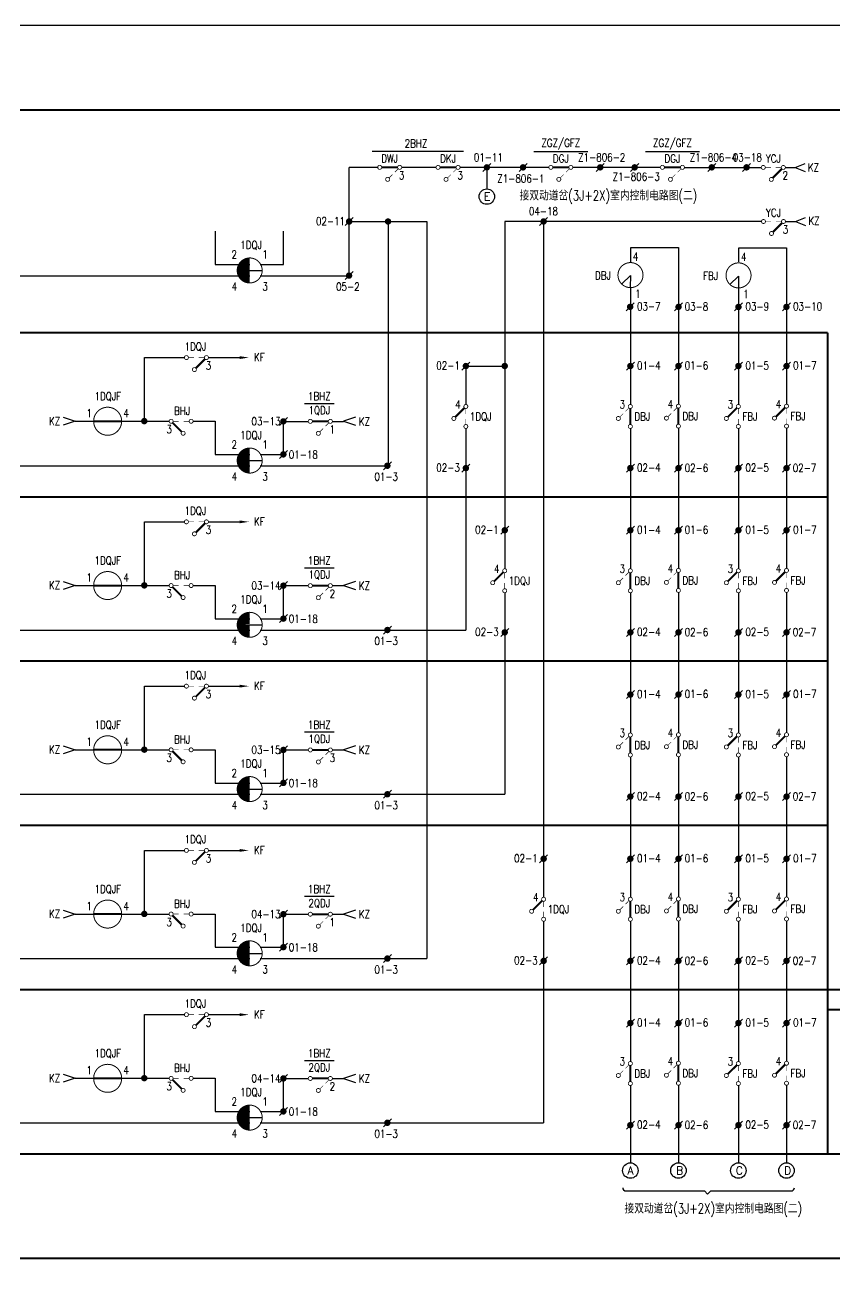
# Model space of a CAD drawing. Extents: x -49 to 597, y -18 to 596.
# Drawn here: x 157.4 to 359.6, y 281.3 to 595.8 of the extents above; entities that cross this region are included whole.
import ezdxf
from ezdxf.enums import TextEntityAlignment as Align

# ---------------------------------------------------------------- set-up
doc = ezdxf.new("R2010")
doc.units = 0
doc.linetypes.add('DASHED', pattern=[0.75, 0.5, -0.25])
doc.layers.get('0').update_dxf_attribs({"linetype": 'CONTINUOUS'})
doc.layers.add('TIE', color=7, linetype='CONTINUOUS')
doc.layers.add('更换说明', color=6, linetype='CONTINUOUS')
doc.styles.add('CHINESE', font='txt.shx', dxfattribs={"width": 0.7, "bigfont": 'hztxt.shx'})
doc.styles.add('SHZTXT', font='txt.shx', dxfattribs={"width": 0.7, "height": 2.5159, "bigfont": 'hztxt.shx'})
doc.styles.get("Standard").update_dxf_attribs({"font": 'txt.shx', "width": 0.7, "bigfont": 'hztxt.shx'})

# ---------------------------------------------------------------- blocks, each defined once
blk = doc.blocks.new('144')
at = {"const_width": 0.2}
for points in [[(1, 0, -1), (0, 0, -1)], [(6, 0, -1), (5, 0, -1)], [(4, -3, -1), (3, -3, -1)]]:
    blk.add_lwpolyline(points, format="xyb", close=True, dxfattribs=at)
for points, const_width in [([(2.4, 0), (1, 0)], 0.15), ([(5, 0), (3.6, 0)], 0.15), ([(0.85, -0.35), (3.15, -2.65)], 0.5)]:
    blk.add_lwpolyline(points, dxfattribs=dict(const_width=const_width))
blk.add_lwpolyline([(5.5, -1.3, 0, 0, 0), (5.5, -2.3, 0.8, 0, 0), (5.5, -4.5, 0, 0, 0)], format="xyseb")
at = {"width": 0.8}
for tag, p in [('RELAY', (3, 2.2)), ('0', (0, -2))]:
    blk.add_attdef(tag, text='', height=2, dxfattribs=at).set_placement(p, align=Align.MIDDLE)
blk = doc.blocks.new('W21')
blk.add_line((-1, -1), (1, 1))
at = {"const_width": 0.8}
blk.add_lwpolyline([(-0.4, 0, 1), (0.4, 0, 1)], format="xyb", close=True, dxfattribs=at)
blk = doc.blocks.new('W22')
at = {"const_width": 0.8}
blk.add_lwpolyline([(-0.4, 0, 1), (0.4, 0, 1)], format="xyb", close=True, dxfattribs=at)
blk = doc.blocks.new('W54')
for p, q in [((0, 0), (3, 1)), ((3, -1), (0, 0))]:
    blk.add_line(p, q)
blk = doc.blocks.new('W55')
at = {"rotation": 180}
blk.add_blockref('W54', (0, 0), dxfattribs=at)
blk = doc.blocks.new('W52')
blk.add_lwpolyline([(0, -3.3, 0, 0.7, 0), (0, -1, 0.7, 0.7, 0)], format="xyseb")
blk.add_lwpolyline([(0, 0), (0, -1)])
blk = doc.blocks.new('133')
at = {"const_width": 0.2}
for points in [[(-6, 0, 1), (-5, 0, 1)], [(-1, 0, 1), (0, 0, 1)], [(-4, -3, 1), (-3, -3, 1)]]:
    blk.add_lwpolyline(points, format="xyb", close=True, dxfattribs=at)
for points, const_width in [([(-5, 0), (-1, 0)], 0.5), ([(-2.3, -1.8), (-3.15, -2.65)], 0.15), ([(-0.85, -0.35), (-1.7, -1.2)], 0.15)]:
    blk.add_lwpolyline(points, dxfattribs=dict(const_width=const_width))
blk.add_lwpolyline([(-5.5, -1.3, 0, 0, 0), (-5.5, -2.3, 0.8, 0, 0), (-5.5, -4.5, 0, 0, 0)], format="xyseb")
at = {"width": 0.8}
for tag, p in [('RELAY', (-3, 2.2)), ('0', (0, -2))]:
    blk.add_attdef(tag, text='', height=2, dxfattribs=at).set_placement(p, align=Align.MIDDLE)
blk = doc.blocks.new('143')
at = {"const_width": 0.2}
for points in [[(-6, 0, 1), (-5, 0, 1)], [(-1, 0, 1), (0, 0, 1)], [(-4, -3, 1), (-3, -3, 1)]]:
    blk.add_lwpolyline(points, format="xyb", close=True, dxfattribs=at)
for points, const_width in [([(-5, 0), (-3.6, 0)], 0.15), ([(-2.4, 0), (-1, 0)], 0.15), ([(-0.85, -0.35), (-3.15, -2.65)], 0.5)]:
    blk.add_lwpolyline(points, dxfattribs=dict(const_width=const_width))
blk.add_lwpolyline([(-5.5, -1.3, 0, 0, 0), (-5.5, -2.3, 0.8, 0, 0), (-5.5, -4.5, 0, 0, 0)], format="xyseb")
at = {"width": 0.8}
for tag, p in [('RELAY', (-3, 2.2)), ('0', (0, -2))]:
    blk.add_attdef(tag, text='', height=2, dxfattribs=at).set_placement(p, align=Align.MIDDLE)

msp = doc.modelspace()

# ---------------------------------------------------------------- linework, layer by layer
at = {"color": 0}
for p, q in [((244.01, 564.3), (266.86, 564.3)), ((284.43, 564.25), (297.88, 564.25)), ((312.31, 564.25), (325.76, 564.25)), ((238.27, 533.2), (238.27, 560.27)), ((245.5, 560.27), (238.27, 560.27)), ((259.98, 560.27), (251.39, 560.27)), ((288.2, 560.27), (265.94, 560.27)), ((272.66, 560.27), (272.66, 554.89)), ((316.01, 560.27), (294.14, 560.27)), ((322.01, 560.27), (341.21, 560.27)), ((347.2, 560.22), (349.7, 560.22)), ((349.7, 560.22), (352.2, 561.22)), ((349.7, 560.22), (352.2, 559.22)), ((349.75, 546.74), (352.25, 547.74)), ((238.27, 546.74), (257.7, 546.74)), ((247.98, 546.74), (247.98, 485.69)), ((257.7, 546.74), (257.7, 362.54)), ((341.25, 546.74), (277.13, 546.74)), ((277.13, 546.74), (277.13, 477.92)), ((286.85, 546.74), (286.85, 395.82)), ((347.25, 546.74), (349.75, 546.74)), ((349.75, 546.74), (352.25, 545.74)), ((213.43, 534.5), (216.43, 534.5)), ((308.5, 533.27), (306.39, 531.16)), ((308.5, 533.27), (308.49, 530.27)), ((335.47, 533.1), (333.36, 530.99)), ((335.47, 533.1), (335.47, 530.1)), ((267.02, 510.62), (277.13, 510.62)), ((227.11, 501.27), (234.52, 501.27)), ((213.43, 486.99), (216.43, 486.99)), ((227.11, 460.22), (234.52, 460.22)), ((213.43, 445.94), (216.43, 445.94)), ((277.13, 436.87), (277.13, 403.59)), ((227.11, 419.16), (234.52, 419.16)), ((213.43, 404.89), (216.43, 404.89)), ((227.11, 378.11), (234.52, 378.11)), ((213.43, 363.84), (216.43, 363.84)), ((227.11, 337.06), (234.52, 337.06)), ((213.43, 322.79), (216.43, 322.79))]:
    msp.add_line(p, q, dxfattribs=at)
at = {"color": 0, "linetype": 'Continuous'}
for p, q in [((204.83, 544.32), (204.83, 536.01)), ((221.85, 536.01), (221.85, 544.29)), ((308.5, 540.14), (308.5, 536.37)), ((308.51, 540.24), (320.51, 540.24)), ((320.51, 540.24), (320.51, 518.93)), ((335.48, 540.07), (335.48, 536.68)), ((335.5, 540.17), (347.5, 540.17)), ((347.5, 540.17), (347.5, 518.76)), ((204.83, 536.01), (213.43, 536.01)), ((216.01, 536.01), (221.85, 536.01)), ((153.28, 533.2), (213.43, 533.2)), ((216.01, 533.2), (238.27, 533.2)), ((308.5, 530.21), (308.5, 518.97)), ((335.48, 530.14), (335.48, 518.97)), ((308.5, 518.97), (308.5, 501.01)), ((320.51, 518.97), (320.51, 501.09)), ((335.48, 518.97), (335.48, 501.01)), ((347.5, 518.97), (347.5, 501.09)), ((187.14, 497.36), (187.14, 512.73)), ((187.14, 512.73), (197.21, 512.73)), ((203.13, 512.73), (209.94, 512.73)), ((267.42, 510.62), (267.42, 501.01)), ((169.83, 496.82), (174.46, 496.82)), ((180.46, 496.82), (193.27, 496.82)), ((199.31, 496.82), (204.83, 496.82)), ((204.83, 496.82), (204.83, 488.5)), ((221.85, 488.5), (221.85, 496.79)), ((221.85, 496.79), (228.08, 496.79)), ((234.08, 496.79), (236.85, 496.79)), ((267.42, 494.98), (267.42, 477.92)), ((308.5, 494.98), (308.5, 477.92)), ((320.51, 494.98), (320.51, 477.92)), ((335.48, 494.98), (335.48, 477.92)), ((347.5, 494.98), (347.5, 477.92)), ((204.83, 488.5), (213.43, 488.5)), ((216.01, 488.5), (221.85, 488.5)), ((153.28, 485.69), (213.43, 485.69)), ((216.01, 485.69), (247.98, 485.69)), ((267.42, 477.92), (267.42, 444.64)), ((277.13, 477.92), (277.13, 459.96)), ((308.5, 477.92), (308.5, 459.96)), ((320.51, 477.92), (320.51, 460.04)), ((335.48, 477.92), (335.48, 459.96)), ((347.5, 477.92), (347.5, 460.04)), ((187.14, 471.68), (197.21, 471.68)), ((187.14, 456.31), (187.14, 471.68)), ((203.13, 471.68), (209.94, 471.68)), ((169.83, 455.76), (174.46, 455.76)), ((180.46, 455.76), (193.27, 455.76)), ((199.31, 455.76), (204.83, 455.76)), ((204.83, 455.76), (204.83, 447.45)), ((221.85, 447.45), (221.85, 455.73)), ((221.85, 455.73), (228.08, 455.73)), ((234.08, 455.73), (236.85, 455.73)), ((277.13, 453.93), (277.13, 436.87)), ((308.5, 453.93), (308.5, 436.87)), ((320.51, 453.93), (320.51, 436.87)), ((335.48, 453.93), (335.48, 436.87)), ((347.5, 453.93), (347.5, 436.87)), ((204.83, 447.45), (213.43, 447.45)), ((216.01, 447.45), (221.85, 447.45)), ((153.28, 444.64), (213.43, 444.64)), ((216.01, 444.64), (267.42, 444.64)), ((308.5, 436.87), (308.5, 418.91)), ((320.51, 436.87), (320.51, 418.98)), ((335.48, 436.87), (335.48, 418.91)), ((347.5, 436.87), (347.5, 418.98)), ((187.14, 430.62), (197.21, 430.62)), ((187.14, 415.26), (187.14, 430.62)), ((203.13, 430.62), (209.94, 430.62)), ((169.83, 414.71), (174.46, 414.71)), ((180.46, 414.71), (193.27, 414.71)), ((199.31, 414.71), (204.83, 414.71)), ((204.83, 414.71), (204.83, 406.4)), ((221.85, 406.4), (221.85, 414.68)), ((221.85, 414.68), (228.08, 414.68)), ((234.08, 414.68), (236.85, 414.68)), ((308.5, 412.87), (308.5, 395.82)), ((320.51, 412.87), (320.51, 395.82)), ((335.48, 412.87), (335.48, 395.82)), ((347.5, 412.87), (347.5, 395.82)), ((204.83, 406.4), (213.43, 406.4)), ((216.01, 406.4), (221.85, 406.4)), ((153.28, 403.59), (213.43, 403.59)), ((216.01, 403.59), (277.13, 403.59)), ((286.85, 395.82), (286.85, 377.86)), ((308.5, 395.82), (308.5, 377.86)), ((320.51, 395.82), (320.51, 377.93)), ((335.48, 395.82), (335.48, 377.86)), ((347.5, 395.82), (347.5, 377.93)), ((187.14, 389.57), (197.21, 389.57)), ((187.14, 374.21), (187.14, 389.57)), ((203.13, 389.57), (209.94, 389.57)), ((169.83, 373.66), (174.46, 373.66)), ((180.46, 373.66), (193.27, 373.66)), ((199.31, 373.66), (204.83, 373.66)), ((204.83, 373.66), (204.83, 365.35)), ((221.85, 365.35), (221.85, 373.63)), ((221.85, 373.63), (228.08, 373.63)), ((234.08, 373.63), (236.85, 373.63)), ((286.85, 371.82), (286.85, 354.76)), ((308.5, 371.82), (308.5, 354.76)), ((320.51, 371.82), (320.51, 354.76)), ((335.48, 371.82), (335.48, 354.76)), ((347.5, 371.82), (347.5, 354.76)), ((204.83, 365.35), (213.43, 365.35)), ((216.01, 365.35), (221.85, 365.35)), ((153.28, 362.54), (213.43, 362.54)), ((216.01, 362.54), (257.7, 362.54)), ((286.85, 354.76), (286.85, 321.49)), ((308.5, 354.76), (308.5, 336.81)), ((320.51, 354.76), (320.51, 336.88)), ((335.48, 354.76), (335.48, 336.81)), ((347.5, 354.76), (347.5, 336.88)), ((187.14, 333.16), (187.14, 348.52)), ((187.14, 348.52), (197.21, 348.52)), ((203.13, 348.52), (209.94, 348.52)), ((169.83, 332.61), (174.46, 332.61)), ((180.46, 332.61), (193.27, 332.61)), ((199.31, 332.61), (204.83, 332.61)), ((204.83, 332.61), (204.83, 324.3)), ((221.85, 332.58), (228.08, 332.58)), ((221.85, 324.3), (221.85, 332.58)), ((234.08, 332.58), (236.85, 332.58)), ((308.5, 330.77), (308.5, 311.49)), ((320.51, 330.77), (320.51, 311.49)), ((335.48, 330.77), (335.48, 311.49)), ((347.5, 330.77), (347.5, 311.49)), ((204.83, 324.3), (213.43, 324.3)), ((216.01, 324.3), (221.85, 324.3)), ((153.28, 321.49), (213.43, 321.49)), ((216.01, 321.49), (286.85, 321.49))]:
    msp.add_line(p, q, dxfattribs=at)
at = {"color": 0}
for points in [[(0, 287.64, 0.5, 0.5, 0), (569.57, 287.64, 0.5, 0.5, 0), (569.57, 574.64, 0.5, 0.5, 0), (0, 574.64, 0.5, 0.5, 0)], [(306.32, 531.13, 0.25, 0.25, 1), (310.75, 535.55, 0.25, 0.25, 1)], [(333.31, 531.06, 0.25, 0.25, 1), (337.73, 535.48, 0.25, 0.25, 1)]]:
    msp.add_lwpolyline(points, format="xyseb", close=True, dxfattribs=at)
for points, const_width in [([(388.37, 574.64), (0, 574.64)], 0.5), ([(289.14, 560.27), (293.14, 560.27)], 0.5), ([(293.28, 559.92), (292.44, 559.07)], 0.15), ([(317.01, 560.27), (321.01, 560.27)], 0.5), ([(321.16, 559.92), (320.31, 559.07)], 0.15), ([(342.2, 560.25), (343.6, 560.25)], 0.15), ([(346.34, 559.9), (344.05, 557.61)], 0.5), ([(344.8, 560.25), (346.2, 560.25)], 0.15), ([(291.84, 558.47), (290.99, 557.63)], 0.15), ([(319.71, 558.47), (318.87, 557.63)], 0.15), ([(357.78, 518.97), (0, 518.97)], 0.5), ([(267.06, 500.16), (264.77, 497.87)], 0.5), ([(308.14, 500.16), (307.3, 499.31)], 0.15), ([(308.5, 500.01), (308.5, 496.01)], 0.5), ([(320.16, 500.23), (319.31, 499.39)], 0.15), ([(320.51, 500.09), (320.51, 496.09)], 0.5), ([(335.13, 500.16), (332.83, 497.87)], 0.5), ([(347.14, 500.23), (344.85, 497.94)], 0.5), ([(347.5, 500.09), (347.5, 498.69)], 0.15), ([(174.46, 496.82), (181.46, 496.82)], 0.5), ([(229.08, 496.79), (233.08, 496.79)], 0.5), ([(267.42, 500.01), (267.42, 498.61)], 0.15), ([(267.42, 497.41), (267.42, 496.01)], 0.15), ([(306.7, 498.71), (305.85, 497.87)], 0.15), ([(318.71, 498.79), (317.87, 497.94)], 0.15), ([(335.48, 500.01), (335.48, 498.61)], 0.15), ([(335.48, 497.41), (335.48, 496.01)], 0.15), ([(347.5, 497.49), (347.5, 496.09)], 0.15), ([(231.78, 494.99), (230.93, 494.14)], 0.15), ([(233.23, 496.43), (232.38, 495.59)], 0.15), ([(357.78, 477.92), (0, 477.92)], 0.5), ([(276.78, 459.11), (274.49, 456.81)], 0.5), ([(320.16, 459.18), (319.31, 458.34)], 0.15), ([(320.51, 459.04), (320.51, 455.04)], 0.5), ([(335.13, 459.11), (332.83, 456.81)], 0.5), ([(347.14, 459.18), (344.85, 456.89)], 0.5), ([(277.13, 458.96), (277.13, 457.56)], 0.15), ([(277.13, 456.36), (277.13, 454.96)], 0.15), ([(306.7, 457.66), (305.85, 456.81)], 0.15), ([(308.14, 459.11), (307.3, 458.26)], 0.15), ([(308.5, 458.96), (308.5, 454.96)], 0.5), ([(318.71, 457.74), (317.87, 456.89)], 0.15), ([(335.48, 458.96), (335.48, 457.56)], 0.15), ([(335.48, 456.36), (335.48, 454.96)], 0.15), ([(347.5, 459.04), (347.5, 457.64)], 0.15), ([(347.5, 456.44), (347.5, 455.04)], 0.15), ([(174.46, 455.76), (181.46, 455.76)], 0.5), ([(229.08, 455.73), (233.08, 455.73)], 0.5), ([(231.78, 453.93), (230.93, 453.09)], 0.15), ([(233.23, 455.38), (232.38, 454.53)], 0.15), ([(357.78, 436.87), (0, 436.87)], 0.5), ([(357.78, 436.87), (0, 436.87)], 0.5), ([(347.14, 418.13), (344.85, 415.84)], 0.5), ([(306.7, 416.61), (305.85, 415.76)], 0.15), ([(308.14, 418.06), (307.3, 417.21)], 0.15), ([(308.5, 417.91), (308.5, 413.91)], 0.5), ([(318.71, 416.68), (317.87, 415.84)], 0.15), ([(320.16, 418.13), (319.31, 417.28)], 0.15), ([(320.51, 417.98), (320.51, 413.98)], 0.5), ([(335.13, 418.06), (332.83, 415.76)], 0.5), ([(335.48, 417.91), (335.48, 416.51)], 0.15), ([(335.48, 415.31), (335.48, 413.91)], 0.15), ([(347.5, 417.98), (347.5, 416.58)], 0.15), ([(347.5, 415.38), (347.5, 413.98)], 0.15), ([(174.46, 414.71), (181.46, 414.71)], 0.5), ([(229.08, 414.68), (233.08, 414.68)], 0.5), ([(231.78, 412.88), (230.93, 412.04)], 0.15), ([(233.23, 414.33), (232.38, 413.48)], 0.15), ([(357.78, 395.82), (0, 395.82)], 0.5), ([(357.78, 395.82), (0, 395.82)], 0.5), ([(286.5, 377.01), (284.2, 374.71)], 0.5), ([(286.85, 376.86), (286.85, 375.46)], 0.15), ([(286.85, 374.26), (286.85, 372.86)], 0.15), ([(306.7, 375.56), (305.85, 374.71)], 0.15), ([(308.14, 377.01), (307.3, 376.16)], 0.15), ([(308.5, 376.86), (308.5, 372.86)], 0.5), ([(318.71, 375.63), (317.87, 374.79)], 0.15), ([(320.16, 377.08), (319.31, 376.23)], 0.15), ([(320.51, 376.93), (320.51, 372.93)], 0.5), ([(335.13, 377.01), (332.83, 374.71)], 0.5), ([(335.48, 376.86), (335.48, 375.46)], 0.15), ([(335.48, 374.26), (335.48, 372.86)], 0.15), ([(347.14, 377.08), (344.85, 374.79)], 0.5), ([(347.5, 376.93), (347.5, 375.53)], 0.15), ([(347.5, 374.33), (347.5, 372.93)], 0.15), ([(174.46, 373.66), (181.46, 373.66)], 0.5), ([(229.08, 373.63), (233.08, 373.63)], 0.5), ([(231.78, 371.83), (230.93, 370.99)], 0.15), ([(233.23, 373.28), (232.38, 372.43)], 0.15), ([(357.78, 354.76), (0, 354.76)], 0.5), ([(388.37, 354.76), (0, 354.76)], 0.5), ([(372.78, 349.76), (357.78, 349.76), (357.78, 354.76), (373.85, 354.76)], 0.5), ([(306.7, 334.51), (305.85, 333.66)], 0.15), ([(308.14, 335.95), (307.3, 335.11)], 0.15), ([(308.5, 335.81), (308.5, 331.81)], 0.5), ([(318.71, 334.58), (317.87, 333.74)], 0.15), ([(320.16, 336.03), (319.31, 335.18)], 0.15), ([(320.51, 335.88), (320.51, 331.88)], 0.5), ([(335.13, 335.95), (332.83, 333.66)], 0.5), ([(335.48, 335.81), (335.48, 334.41)], 0.15), ([(347.14, 336.03), (344.85, 333.74)], 0.5), ([(347.5, 335.88), (347.5, 334.48)], 0.15), ([(174.46, 332.61), (181.46, 332.61)], 0.5), ([(229.08, 332.58), (233.08, 332.58)], 0.5), ([(231.78, 330.78), (230.93, 329.93)], 0.15), ([(233.23, 332.23), (232.38, 331.38)], 0.15), ([(335.48, 333.21), (335.48, 331.81)], 0.15), ([(347.5, 333.28), (347.5, 331.88)], 0.15), ([(569.57, 313.71), (0, 313.71)], 0.5)]:
    msp.add_lwpolyline(points, dxfattribs=dict(at, const_width=const_width))
for points, const_width in [([(288.14, 560.27, 1), (289.14, 560.27, 1)], 0.2), ([(293.14, 560.27, 1), (294.14, 560.27, 1)], 0.2), ([(316.01, 560.27, 1), (317.01, 560.27, 1)], 0.2), ([(321.01, 560.27, 1), (322.01, 560.27, 1)], 0.2), ([(341.2, 560.25, 1), (342.2, 560.25, 1)], 0.2), ([(346.2, 560.25, 1), (347.2, 560.25, 1)], 0.2), ([(290.14, 557.27, 1), (291.14, 557.27, 1)], 0.2), ([(318.01, 557.27, 1), (319.01, 557.27, 1)], 0.2), ([(343.2, 557.25, 1), (344.2, 557.25, 1)], 0.2), ([(276.73, 510.62, 1), (277.53, 510.62, 1)], 0.8), ([(174.46, 496.82, 1), (181.46, 496.82, 1)], 0.25), ([(266.92, 500.51, -1), (267.92, 500.51, -1)], 0.2), ([(308, 500.51, -1), (309, 500.51, -1)], 0.2), ([(320.01, 500.59, -1), (321.01, 500.59, -1)], 0.2), ([(334.98, 500.51, -1), (335.98, 500.51, -1)], 0.2), ([(347, 500.59, -1), (348, 500.59, -1)], 0.2), ([(228.08, 496.79, 1), (229.08, 496.79, 1)], 0.2), ([(233.08, 496.79, 1), (234.08, 496.79, 1)], 0.2), ([(263.92, 497.51, -1), (264.92, 497.51, -1)], 0.2), ([(305, 497.51, -1), (306, 497.51, -1)], 0.2), ([(317.01, 497.59, -1), (318.01, 497.59, -1)], 0.2), ([(331.98, 497.51, -1), (332.98, 497.51, -1)], 0.2), ([(344, 497.59, -1), (345, 497.59, -1)], 0.2), ([(230.08, 493.79, 1), (231.08, 493.79, 1)], 0.2), ([(266.92, 495.51, -1), (267.92, 495.51, -1)], 0.2), ([(308, 495.51, -1), (309, 495.51, -1)], 0.2), ([(320.01, 495.59, -1), (321.01, 495.59, -1)], 0.2), ([(334.98, 495.51, -1), (335.98, 495.51, -1)], 0.2), ([(347, 495.59, -1), (348, 495.59, -1)], 0.2), ([(174.46, 455.76, 1), (181.46, 455.76, 1)], 0.25), ([(276.63, 459.46, -1), (277.63, 459.46, -1)], 0.2), ([(308, 459.46, -1), (309, 459.46, -1)], 0.2), ([(320.01, 459.54, -1), (321.01, 459.54, -1)], 0.2), ([(334.98, 459.46, -1), (335.98, 459.46, -1)], 0.2), ([(347, 459.54, -1), (348, 459.54, -1)], 0.2), ([(228.08, 455.73, 1), (229.08, 455.73, 1)], 0.2), ([(233.08, 455.73, 1), (234.08, 455.73, 1)], 0.2), ([(273.63, 456.46, -1), (274.63, 456.46, -1)], 0.2), ([(305, 456.46, -1), (306, 456.46, -1)], 0.2), ([(317.01, 456.54, -1), (318.01, 456.54, -1)], 0.2), ([(331.98, 456.46, -1), (332.98, 456.46, -1)], 0.2), ([(344, 456.54, -1), (345, 456.54, -1)], 0.2), ([(230.08, 452.73, 1), (231.08, 452.73, 1)], 0.2), ([(276.63, 454.46, -1), (277.63, 454.46, -1)], 0.2), ([(308, 454.46, -1), (309, 454.46, -1)], 0.2), ([(320.01, 454.54, -1), (321.01, 454.54, -1)], 0.2), ([(334.98, 454.46, -1), (335.98, 454.46, -1)], 0.2), ([(347, 454.54, -1), (348, 454.54, -1)], 0.2), ([(308, 418.41, -1), (309, 418.41, -1)], 0.2), ([(320.01, 418.48, -1), (321.01, 418.48, -1)], 0.2), ([(334.98, 418.41, -1), (335.98, 418.41, -1)], 0.2), ([(347, 418.48, -1), (348, 418.48, -1)], 0.2), ([(174.46, 414.71, 1), (181.46, 414.71, 1)], 0.25), ([(228.08, 414.68, 1), (229.08, 414.68, 1)], 0.2), ([(233.08, 414.68, 1), (234.08, 414.68, 1)], 0.2), ([(305, 415.41, -1), (306, 415.41, -1)], 0.2), ([(317.01, 415.48, -1), (318.01, 415.48, -1)], 0.2), ([(331.98, 415.41, -1), (332.98, 415.41, -1)], 0.2), ([(344, 415.48, -1), (345, 415.48, -1)], 0.2), ([(230.08, 411.68, 1), (231.08, 411.68, 1)], 0.2), ([(308, 413.41, -1), (309, 413.41, -1)], 0.2), ([(320.01, 413.48, -1), (321.01, 413.48, -1)], 0.2), ([(334.98, 413.41, -1), (335.98, 413.41, -1)], 0.2), ([(347, 413.48, -1), (348, 413.48, -1)], 0.2), ([(286.35, 377.36, -1), (287.35, 377.36, -1)], 0.2), ([(308, 377.36, -1), (309, 377.36, -1)], 0.2), ([(320.01, 377.43, -1), (321.01, 377.43, -1)], 0.2), ([(334.98, 377.36, -1), (335.98, 377.36, -1)], 0.2), ([(347, 377.43, -1), (348, 377.43, -1)], 0.2), ([(174.46, 373.66, 1), (181.46, 373.66, 1)], 0.25), ([(283.35, 374.36, -1), (284.35, 374.36, -1)], 0.2), ([(305, 374.36, -1), (306, 374.36, -1)], 0.2), ([(317.01, 374.43, -1), (318.01, 374.43, -1)], 0.2), ([(331.98, 374.36, -1), (332.98, 374.36, -1)], 0.2), ([(344, 374.43, -1), (345, 374.43, -1)], 0.2), ([(228.08, 373.63, 1), (229.08, 373.63, 1)], 0.2), ([(230.08, 370.63, 1), (231.08, 370.63, 1)], 0.2), ([(233.08, 373.63, 1), (234.08, 373.63, 1)], 0.2), ([(286.35, 372.36, -1), (287.35, 372.36, -1)], 0.2), ([(308, 372.36, -1), (309, 372.36, -1)], 0.2), ([(320.01, 372.43, -1), (321.01, 372.43, -1)], 0.2), ([(334.98, 372.36, -1), (335.98, 372.36, -1)], 0.2), ([(347, 372.43, -1), (348, 372.43, -1)], 0.2), ([(308, 336.31, -1), (309, 336.31, -1)], 0.2), ([(320.01, 336.38, -1), (321.01, 336.38, -1)], 0.2), ([(334.98, 336.31, -1), (335.98, 336.31, -1)], 0.2), ([(347, 336.38, -1), (348, 336.38, -1)], 0.2), ([(174.46, 332.61, 1), (181.46, 332.61, 1)], 0.25), ([(305, 333.31, -1), (306, 333.31, -1)], 0.2), ([(317.01, 333.38, -1), (318.01, 333.38, -1)], 0.2), ([(331.98, 333.31, -1), (332.98, 333.31, -1)], 0.2), ([(344, 333.38, -1), (345, 333.38, -1)], 0.2), ([(228.08, 332.58, 1), (229.08, 332.58, 1)], 0.2), ([(233.08, 332.58, 1), (234.08, 332.58, 1)], 0.2), ([(308, 331.31, -1), (309, 331.31, -1)], 0.2), ([(320.01, 331.38, -1), (321.01, 331.38, -1)], 0.2), ([(334.98, 331.31, -1), (335.98, 331.31, -1)], 0.2), ([(347, 331.38, -1), (348, 331.38, -1)], 0.2), ([(230.08, 329.58, 1), (231.08, 329.58, 1)], 0.2)]:
    msp.add_lwpolyline(points, format="xyb", close=True, dxfattribs=dict(at, const_width=const_width))
for points, format in [([(288.64, 555.77, 0, 0, 0), (288.64, 556.77, 0.8, 0, 0), (288.64, 558.97, 0, 0, 0)], "xyseb"), ([(316.51, 555.77, 0, 0, 0), (316.51, 556.77, 0.8, 0, 0), (316.51, 558.97, 0, 0, 0)], "xyseb"), ([(341.7, 558.95, 0, 0, 0), (341.7, 557.95, 0.8, 0, 0), (341.7, 555.75, 0, 0, 0)], "xyseb"), ([(211.81, 534.5, 3.25, 3.25, -0.414214), (213.43, 536.13, 3.25, 3.25, 0)], "xyseb"), ([(213.43, 532.88, 3.25, 3.25, -0.414214), (211.81, 534.5, 3.25, 3.25, 0)], "xyseb"), ([(213.43, 537.63, 0.25, 0.25, -0.414214), (216.56, 534.5, 0.25, 0.25, -0.414214), (213.43, 531.38, 0.25, 0.25, 0)], "xyseb"), ([(213.43, 530.73, 0, 0, 0), (213.43, 529.73, 0.8, 0, 0), (213.43, 527.53, 0, 0, 0)], "xyseb"), ([(306.5, 526.77, 0, 0, 0), (306.5, 527.77, 0.8, 0, 0), (306.5, 529.97, 0, 0, 0)], "xyseb"), ([(333.48, 529.97, 0, 0, 0), (333.48, 528.97, 0.8, 0, 0), (333.48, 526.77, 0, 0, 0)], "xyseb"), ([(318.51, 493.39, 0, 0, 0), (318.51, 494.39, 0.8, 0, 0), (318.51, 496.59, 0, 0, 0)], "xyseb"), ([(345.5, 496.59, 0, 0, 0), (345.5, 495.59, 0.8, 0, 0), (345.5, 493.39, 0, 0, 0)], "xyseb"), ([(182.47, 495.52, 0, 0, 0), (182.47, 494.52, 0.8, 0, 0), (182.47, 492.32, 0, 0, 0)], "xyseb"), ([(228.58, 492.29, 0, 0, 0), (228.58, 493.29, 0.8, 0, 0), (228.58, 495.49, 0, 0, 0)], "xyseb"), ([(265.42, 496.51, 0, 0, 0), (265.42, 495.51, 0.8, 0, 0), (265.42, 493.31, 0, 0, 0)], "xyseb"), ([(306.5, 493.31, 0, 0, 0), (306.5, 494.31, 0.8, 0, 0), (306.5, 496.51, 0, 0, 0)], "xyseb"), ([(333.48, 496.51, 0, 0, 0), (333.48, 495.51, 0.8, 0, 0), (333.48, 493.31, 0, 0, 0)], "xyseb"), ([(211.81, 486.99, 3.25, 3.25, -0.414214), (213.43, 488.62, 3.25, 3.25, -1)], "xyseb"), ([(213.43, 485.37, 3.25, 3.25, -0.414214), (211.81, 486.99, 3.25, 3.25, -1)], "xyseb"), ([(213.43, 490.12, 0.25, 0.25, -0.414214), (216.56, 486.99, 0.25, 0.25, -0.414214), (213.43, 483.87, 0.25, 0.25, -1)], "xyseb"), ([(213.43, 483.22, 0, 0, 0), (213.43, 482.22, 0.8, 0, 0), (213.43, 480.02, 0, 0, 0)], "xyseb"), ([(182.47, 454.46, 0, 0, 0), (182.47, 453.46, 0.8, 0, 0), (182.47, 451.26, 0, 0, 0)], "xyseb"), ([(228.58, 451.23, 0, 0, 0), (228.58, 452.23, 0.8, 0, 0), (228.58, 454.43, 0, 0, 0)], "xyseb"), ([(275.13, 455.46, 0, 0, 0), (275.13, 454.46, 0.8, 0, 0), (275.13, 452.26, 0, 0, 0)], "xyseb"), ([(306.5, 452.26, 0, 0, 0), (306.5, 453.26, 0.8, 0, 0), (306.5, 455.46, 0, 0, 0)], "xyseb"), ([(318.51, 452.34, 0, 0, 0), (318.51, 453.34, 0.8, 0, 0), (318.51, 455.54, 0, 0, 0)], "xyseb"), ([(333.48, 455.46, 0, 0, 0), (333.48, 454.46, 0.8, 0, 0), (333.48, 452.26, 0, 0, 0)], "xyseb"), ([(345.5, 455.54, 0, 0, 0), (345.5, 454.54, 0.8, 0, 0), (345.5, 452.34, 0, 0, 0)], "xyseb"), ([(211.81, 445.94, 3.25, 3.25, -0.414214), (213.43, 447.57, 3.25, 3.25, -1)], "xyseb"), ([(213.43, 444.32, 3.25, 3.25, -0.414214), (211.81, 445.94, 3.25, 3.25, -1)], "xyseb"), ([(213.43, 449.07, 0.25, 0.25, -0.414214), (216.56, 445.94, 0.25, 0.25, -0.414214), (213.43, 442.82, 0.25, 0.25, -1)], "xyseb"), ([(213.43, 442.17, 0, 0, 0), (213.43, 441.17, 0.8, 0, 0), (213.43, 438.97, 0, 0, 0)], "xyseb"), ([(182.47, 413.41, 0, 0, 0), (182.47, 412.41, 0.8, 0, 0), (182.47, 410.21, 0, 0, 0)], "xyseb"), ([(228.58, 410.18, 0, 0, 0), (228.58, 411.18, 0.8, 0, 0), (228.58, 413.38, 0, 0, 0)], "xyseb"), ([(306.5, 411.21, 0, 0, 0), (306.5, 412.21, 0.8, 0, 0), (306.5, 414.41, 0, 0, 0)], "xyseb"), ([(318.51, 411.28, 0, 0, 0), (318.51, 412.28, 0.8, 0, 0), (318.51, 414.48, 0, 0, 0)], "xyseb"), ([(333.48, 414.41, 0, 0, 0), (333.48, 413.41, 0.8, 0, 0), (333.48, 411.21, 0, 0, 0)], "xyseb"), ([(345.5, 414.48, 0, 0, 0), (345.5, 413.48, 0.8, 0, 0), (345.5, 411.28, 0, 0, 0)], "xyseb"), ([(211.81, 404.89, 3.25, 3.25, -0.414214), (213.43, 406.52, 3.25, 3.25, -1)], "xyseb"), ([(213.43, 403.27, 3.25, 3.25, -0.414214), (211.81, 404.89, 3.25, 3.25, -1)], "xyseb"), ([(213.43, 408.02, 0.25, 0.25, -0.414214), (216.56, 404.89, 0.25, 0.25, -0.414214), (213.43, 401.77, 0.25, 0.25, -1)], "xyseb"), ([(213.43, 401.12, 0, 0, 0), (213.43, 400.12, 0.8, 0, 0), (213.43, 397.92, 0, 0, 0)], "xyseb"), ([(182.47, 372.36, 0, 0, 0), (182.47, 371.36, 0.8, 0, 0), (182.47, 369.16, 0, 0, 0)], "xyseb"), ([(228.58, 369.13, 0, 0, 0), (228.58, 370.13, 0.8, 0, 0), (228.58, 372.33, 0, 0, 0)], "xyseb"), ([(284.85, 373.36, 0, 0, 0), (284.85, 372.36, 0.8, 0, 0), (284.85, 370.16, 0, 0, 0)], "xyseb"), ([(306.5, 370.16, 0, 0, 0), (306.5, 371.16, 0.8, 0, 0), (306.5, 373.36, 0, 0, 0)], "xyseb"), ([(318.51, 370.23, 0, 0, 0), (318.51, 371.23, 0.8, 0, 0), (318.51, 373.43, 0, 0, 0)], "xyseb"), ([(333.48, 373.36, 0, 0, 0), (333.48, 372.36, 0.8, 0, 0), (333.48, 370.16, 0, 0, 0)], "xyseb"), ([(345.5, 373.43, 0, 0, 0), (345.5, 372.43, 0.8, 0, 0), (345.5, 370.23, 0, 0, 0)], "xyseb"), ([(211.81, 363.84, 3.25, 3.25, -0.414214), (213.43, 365.47, 3.25, 3.25, -1)], "xyseb"), ([(213.43, 362.22, 3.25, 3.25, -0.414214), (211.81, 363.84, 3.25, 3.25, -1)], "xyseb"), ([(213.43, 366.97, 0.25, 0.25, -0.414214), (216.56, 363.84, 0.25, 0.25, -0.414214), (213.43, 360.72, 0.25, 0.25, -1)], "xyseb"), ([(213.43, 360.07, 0, 0, 0), (213.43, 359.07, 0.8, 0, 0), (213.43, 356.87, 0, 0, 0)], "xyseb"), ([(182.47, 331.31, 0, 0, 0), (182.47, 330.31, 0.8, 0, 0), (182.47, 328.11, 0, 0, 0)], "xyseb"), ([(228.58, 328.08, 0, 0, 0), (228.58, 329.08, 0.8, 0, 0), (228.58, 331.28, 0, 0, 0)], "xyseb"), ([(306.5, 329.11, 0, 0, 0), (306.5, 330.11, 0.8, 0, 0), (306.5, 332.31, 0, 0, 0)], "xyseb"), ([(318.51, 329.18, 0, 0, 0), (318.51, 330.18, 0.8, 0, 0), (318.51, 332.38, 0, 0, 0)], "xyseb"), ([(333.48, 332.31, 0, 0, 0), (333.48, 331.31, 0.8, 0, 0), (333.48, 329.11, 0, 0, 0)], "xyseb"), ([(345.5, 332.38, 0, 0, 0), (345.5, 331.38, 0.8, 0, 0), (345.5, 329.18, 0, 0, 0)], "xyseb"), ([(211.81, 322.79, 3.25, 3.25, -0.414214), (213.43, 324.42, 3.25, 3.25, -1)], "xyseb"), ([(213.43, 321.17, 3.25, 3.25, -0.414214), (211.81, 322.79, 3.25, 3.25, -1)], "xyseb"), ([(213.43, 325.92, 0.25, 0.25, -0.414214), (216.56, 322.79, 0.25, 0.25, -0.414214), (213.43, 319.67, 0.25, 0.25, -1)], "xyseb"), ([(213.43, 319.02, 0, 0, 0), (213.43, 318.02, 0.8, 0, 0), (213.43, 315.82, 0, 0, 0)], "xyseb"), ([(306.59, 305.27, 0.414214), (307.39, 304.47), (327, 304.47), (327.8, 303.67), (328.6, 304.47), (348.66, 304.47, 0.414214), (349.46, 305.27)], "xyb")]:
    msp.add_lwpolyline(points, format=format, dxfattribs=at)
at = {"color": 0, "linetype": 'ByBlock', "const_width": 0.5}
for points in [[(357.78, 518.97), (357.78, 477.92)], [(357.78, 477.92), (357.78, 436.87)], [(357.78, 436.87), (357.78, 395.82)], [(357.78, 395.82), (357.78, 354.76)], [(357.78, 354.76), (357.78, 313.71)]]:
    msp.add_lwpolyline(points, dxfattribs=at)
at = {"color": 0}
for centre in [(272.66, 552.96), (308.5, 309.56), (320.51, 309.56), (335.48, 309.56), (347.5, 309.56)]:
    msp.add_circle(centre, 1.93, dxfattribs=at)
at = {"layer": '更换说明'}
msp.add_lwpolyline([(-48.88, 595.8), (597.08, 595.8), (597.08, -17.6), (-48.88, -17.6)], close=True, dxfattribs=at)

# ---------------------------------------------------------------- block references
at = {"color": 0}
for p, values in [((251.39, 560.27), {'RELAY': 'DWJ', '0': '3'}), ((265.98, 560.27), {'RELAY': 'DKJ', '0': '3'})]:
    msp.add_blockref('133', p, dxfattribs=at).add_auto_attribs(values)
for name, p in [('W21', (272.66, 560.27)), ('W21', (281.7, 560.27)), ('W21', (300.97, 560.27)), ('W21', (309.58, 560.27)), ('W21', (328.84, 560.27)), ('W21', (337.52, 560.27)), ('W21', (238.27, 546.74)), ('W22', (247.98, 546.74)), ('W21', (286.84, 546.74)), ('W21', (238.24, 533.21)), ('W21', (308.46, 525.4)), ('W21', (320.54, 525.4)), ('W21', (335.5, 525.38)), ('W21', (347.47, 525.38)), ('W21', (267.42, 510.62)), ('W21', (308.5, 510.62)), ('W21', (320.51, 510.62)), ('W21', (335.48, 510.62)), ('W21', (347.5, 510.62)), ('W55', (169.83, 496.82)), ('W22', (187.11, 496.85)), ('W21', (221.85, 496.79)), ('W21', (221.85, 488.54)), ('W21', (247.82, 485.7)), ('W21', (267.42, 485.11)), ('W21', (308.5, 485.11)), ('W21', (320.51, 485.11)), ('W21', (335.48, 485.11)), ('W21', (347.5, 485.11)), ('W21', (277.13, 469.57)), ('W21', (308.5, 469.57)), ('W21', (320.51, 469.57)), ('W21', (335.48, 469.57)), ('W21', (347.5, 469.57)), ('W55', (169.83, 455.76)), ('W22', (187.11, 455.8)), ('W21', (221.85, 455.73)), ('W21', (221.85, 447.49)), ('W21', (247.82, 444.65)), ('W21', (277.13, 444.06)), ('W21', (308.5, 444.06)), ('W21', (320.51, 444.06)), ('W21', (335.48, 444.06)), ('W21', (347.5, 444.06)), ('W21', (308.5, 428.52)), ('W21', (320.51, 428.52)), ('W21', (335.48, 428.52)), ('W21', (347.5, 428.52)), ('W55', (169.83, 414.71)), ('W22', (187.11, 414.75)), ('W21', (221.85, 414.68)), ('W21', (221.85, 406.44)), ('W21', (247.82, 403.6)), ('W21', (308.5, 403.01)), ('W21', (320.51, 403.01)), ('W21', (335.48, 403.01)), ('W21', (347.5, 403.01)), ('W21', (286.85, 387.47)), ('W21', (308.5, 387.47)), ('W21', (320.51, 387.47)), ('W21', (335.48, 387.47)), ('W21', (347.5, 387.47)), ('W55', (169.83, 373.66)), ('W22', (187.11, 373.7)), ('W21', (221.85, 373.63)), ('W21', (221.85, 365.39)), ('W21', (247.82, 362.55)), ('W21', (286.85, 361.96)), ('W21', (308.5, 361.96)), ('W21', (320.51, 361.96)), ('W21', (335.48, 361.96)), ('W21', (347.5, 361.96)), ('W21', (308.5, 346.42)), ('W21', (320.51, 346.42)), ('W21', (335.48, 346.42)), ('W21', (347.5, 346.42)), ('W55', (169.83, 332.61)), ('W22', (187.11, 332.65)), ('W21', (221.85, 332.58)), ('W21', (221.85, 324.34)), ('W21', (247.82, 321.5)), ('W21', (308.5, 320.91)), ('W21', (320.51, 320.91)), ('W21', (335.48, 320.91)), ('W21', (347.5, 320.91))]:
    msp.add_blockref(name, p, dxfattribs=at)
at = {"color": 0, "linetype": 'DASHED'}
msp.add_blockref('143', (347.25, 546.74), dxfattribs=at).add_auto_attribs({'RELAY': 'YCJ', '0': '3'})
at = {"color": 0, "linetype": 'DASHED', "xscale": -1}
for p in [(203.13, 512.73), (203.13, 471.68), (203.13, 430.62), (203.13, 389.57), (203.13, 348.52)]:
    msp.add_blockref('144', p, dxfattribs=at)
at = {"color": 0, "rotation": 90}
for p in [(209.94, 512.73), (209.94, 471.68), (209.94, 430.62), (209.94, 389.57), (209.94, 348.52)]:
    msp.add_blockref('W52', p, dxfattribs=at)
at = {"color": 0, "linetype": 'DASHED'}
for p in [(193.31, 496.82), (193.31, 455.76), (193.31, 414.71), (193.31, 373.66), (193.31, 332.61)]:
    msp.add_blockref('144', p, dxfattribs=at)
at = {"color": 0, "xscale": -1}
for p in [(236.86, 496.81), (236.86, 455.76), (236.86, 414.7), (236.86, 373.65), (236.86, 332.6)]:
    msp.add_blockref('W55', p, dxfattribs=at)

# ---------------------------------------------------------------- texts
at = {"color": 2, "width": 0.8}
msp.add_text('2BHZ', height=2, dxfattribs=at).set_placement((254.97, 565.23), align=Align.CENTER)
at = {"color": 0, "width": 0.8}
for s, p in [('ZGZ/GFZ', (291.14, 566.22)), ('ZGZ/GFZ', (319.01, 566.22)), ('DGJ', (291.14, 562.47)), ('DGJ', (319.01, 562.47)), ('YCJ', (344.2, 562.45)), ('2', (347.2, 558.25)), ('2    1', (213.43, 538.5)), ('4    3', (213.43, 530.5)), ('3', (203.13, 510.73)), ('4', (265.42, 501.01)), ('3', (306.5, 501.01)), ('4', (318.51, 501.09)), ('3', (333.48, 501.01)), ('4', (345.5, 501.09)), ('1     4', (177.96, 498.82)), ('3', (193.31, 494.82)), ('1', (234.08, 494.79)), ('2    1', (213.43, 490.99)), ('4    3', (213.43, 482.99)), ('3', (203.13, 469.68)), ('4', (275.13, 459.96)), ('3', (306.5, 459.96)), ('4', (318.51, 460.04)), ('3', (333.48, 459.96)), ('4', (345.5, 460.04)), ('1     4', (177.96, 457.76)), ('3', (193.31, 453.76)), ('2', (234.08, 453.73)), ('2    1', (213.43, 449.94)), ('4    3', (213.43, 441.94)), ('3', (203.13, 428.62)), ('3', (306.5, 418.91)), ('4', (318.51, 418.98)), ('3', (333.48, 418.91)), ('4', (345.5, 418.98)), ('1     4', (177.96, 416.71)), ('3', (193.31, 412.71)), ('3', (234.08, 412.68)), ('2    1', (213.43, 408.89)), ('4    3', (213.43, 400.89)), ('3', (203.13, 387.57)), ('4', (284.85, 377.86)), ('3', (306.5, 377.86)), ('4', (318.51, 377.93)), ('3', (333.48, 377.86)), ('4', (345.5, 377.93)), ('1     4', (177.96, 375.66)), ('3', (193.31, 371.66)), ('1', (234.08, 371.63)), ('2    1', (213.43, 367.84)), ('4    3', (213.43, 359.84)), ('3', (203.13, 346.52)), ('3', (306.5, 336.81)), ('4', (318.51, 336.88)), ('3', (333.48, 336.81)), ('4', (345.5, 336.88)), ('1     4', (177.96, 334.61)), ('3', (193.31, 330.61)), ('2', (234.08, 330.58)), ('2    1', (213.43, 326.79)), ('4    3', (213.43, 318.79))]:
    msp.add_text(s, height=2, dxfattribs=at).set_placement(p, align=Align.MIDDLE)
at = {"color": 0, "linetype": 'Continuous', "style": 'SHZTXT'}
for s, p in [('E', (271.92, 551.99)), ('A', (307.75, 308.58)), ('B', (319.91, 308.58)), ('C', (334.8, 308.58)), ('D', (346.89, 308.58))]:
    msp.add_text(s, height=2, dxfattribs=at).set_placement(p)
at = {"color": 0, "style": 'CHINESE', "width": 0.75}
for p in [(303.01, 553.06, 0), (329.22, 299.9, 0)]:
    msp.add_text('接双动道岔(3J+2X)室内控制电路图(二)', height=2.5, dxfattribs=at).set_placement(p, align=Align.MIDDLE)
at = {"color": 0, "width": 0.8}
for s, p in [('4', (309.12, 536.95)), ('4', (336.1, 536.88)), ('1', (309.71, 527.69)), ('1', (336.69, 527.62))]:
    msp.add_text(s, height=2, dxfattribs=at).set_placement(p)
for s, p in [('1DQJ', (268.42, 498.01)), ('DBJ', (309.5, 498.01)), ('DBJ', (321.51, 498.09)), ('FBJ', (336.48, 498.01)), ('FBJ', (348.5, 498.09)), ('1DQJ', (278.13, 456.96)), ('DBJ', (309.5, 456.96)), ('DBJ', (321.51, 457.04)), ('FBJ', (336.48, 456.96)), ('FBJ', (348.5, 457.04)), ('DBJ', (309.5, 415.91)), ('DBJ', (321.51, 415.98)), ('FBJ', (336.48, 415.91)), ('FBJ', (348.5, 415.98)), ('1DQJ', (287.85, 374.86)), ('DBJ', (309.5, 374.86)), ('DBJ', (321.51, 374.93)), ('FBJ', (336.48, 374.86)), ('FBJ', (348.5, 374.93)), ('DBJ', (309.5, 333.81)), ('DBJ', (321.51, 333.88)), ('FBJ', (336.48, 333.81)), ('FBJ', (348.5, 333.88))]:
    msp.add_text(s, height=2, dxfattribs=at).set_placement(p, align=Align.MIDDLE_LEFT)
at = {"layer": 'TIE', "color": 1, "width": 0.8}
for s, p in [('01-11', (273.05, 561.76)), ('Z1-806-2', (301.35, 561.76)), ('Z1-806-4', (329.23, 561.76)), ('Z1-806-1', (281.15, 556.46)), ('Z1-806-3', (309.96, 556.94))]:
    msp.add_text(s, height=2, dxfattribs=at).set_placement(p, align=Align.CENTER)
at = {"layer": 'TIE', "color": 3, "width": 0.8}
for s, p in [('03-18', (337.71, 561.76)), ('04-18', (286.8, 548.3))]:
    msp.add_text(s, height=2, dxfattribs=at).set_placement(p, align=Align.CENTER)
at = {"layer": 'TIE', "color": 0, "width": 0.8}
for s, p in [('KZ', (352.84, 559.27)), ('KZ', (352.97, 545.93)), ('1DQJ', (211.08, 539.87)), ('DBJ', (299.67, 532.24)), ('FBJ', (326.65, 532.17)), ('KF', (214.49, 511.8)), ('1DQJF', (174.68, 502.07)), ('KZ', (163.29, 495.87)), ('KZ', (240.68, 495.78)), ('1DQJ', (211.08, 492.37)), ('KF', (214.49, 470.74)), ('1DQJF', (174.68, 461.02)), ('KZ', (163.29, 454.82)), ('KZ', (240.68, 454.73)), ('1DQJ', (211.08, 451.31)), ('KF', (214.49, 429.69)), ('1DQJF', (174.68, 419.97)), ('KZ', (163.29, 413.77)), ('KZ', (240.68, 413.68)), ('1DQJ', (211.08, 410.26)), ('KF', (214.49, 388.64)), ('1DQJF', (174.68, 378.92)), ('KZ', (163.29, 372.72)), ('KZ', (240.68, 372.63)), ('1DQJ', (211.08, 369.21)), ('KF', (214.49, 347.59)), ('1DQJF', (174.68, 337.87)), ('KZ', (163.29, 331.67)), ('KZ', (240.68, 331.58)), ('1DQJ', (211.08, 328.16))]:
    msp.add_text(s, height=2, dxfattribs=at).set_placement(p)
at = {"layer": 'TIE', "color": 3, "width": 0.8}
for s, p in [('02-11', (233.62, 546.82)), ('05-2', (237.95, 530.46)), ('01-3', (247.52, 482.96)), ('01-3', (247.52, 441.91)), ('01-3', (247.52, 400.85)), ('01-3', (247.52, 359.8)), ('01-3', (247.52, 318.75))]:
    msp.add_text(s, height=2, dxfattribs=at).set_placement(p, align=Align.MIDDLE)
for s, p in [('03-7', (310.15, 524.52)), ('03-8', (322.06, 524.49)), ('03-9', (337.25, 524.51)), ('03-10', (349.13, 524.51)), ('02-1', (260.03, 509.74)), ('01-4', (310.16, 509.74)), ('01-6', (322.06, 509.76)), ('01-5', (337.23, 509.74)), ('01-7', (349.13, 509.76)), ('03-13', (213.88, 495.8)), ('01-18', (223.18, 487.5)), ('02-3', (260.03, 484.23)), ('02-4', (310.16, 484.23)), ('02-6', (322.06, 484.17)), ('02-5', (337.23, 484.23)), ('02-7', (349.05, 484.17)), ('02-1', (269.74, 468.69)), ('01-4', (310.16, 468.69)), ('01-6', (322.06, 468.71)), ('01-5', (337.23, 468.69)), ('01-7', (349.13, 468.71)), ('03-14', (213.88, 454.75)), ('01-18', (223.18, 446.45)), ('02-3', (269.74, 443.18)), ('02-4', (310.16, 443.18)), ('02-6', (322.06, 443.12)), ('02-5', (337.23, 443.18)), ('02-7', (349.05, 443.12)), ('01-4', (310.16, 427.64)), ('01-6', (322.06, 427.66)), ('01-5', (337.23, 427.64)), ('01-7', (349.13, 427.66)), ('03-15', (213.88, 413.7)), ('01-18', (223.18, 405.4)), ('02-4', (310.16, 402.13)), ('02-6', (322.06, 402.06)), ('02-5', (337.23, 402.13)), ('02-7', (349.05, 402.06)), ('02-1', (279.46, 386.59)), ('01-4', (310.16, 386.59)), ('01-6', (322.06, 386.61)), ('01-5', (337.23, 386.59)), ('01-7', (349.13, 386.61)), ('04-13', (213.88, 372.65)), ('01-18', (223.18, 364.34)), ('02-3', (279.46, 361.08)), ('02-4', (310.16, 361.08)), ('02-6', (322.06, 361.01)), ('02-5', (337.23, 361.08)), ('02-7', (349.05, 361.01)), ('01-4', (310.16, 345.54)), ('01-6', (322.06, 345.56)), ('01-5', (337.23, 345.54)), ('01-7', (349.13, 345.56)), ('04-14', (213.88, 331.6)), ('01-18', (223.18, 323.29)), ('02-4', (310.16, 320.03)), ('02-6', (322.06, 319.96)), ('02-5', (337.23, 320.03)), ('02-7', (349.05, 319.96))]:
    msp.add_text(s, height=2, dxfattribs=at).set_placement(p)
at = {"layer": 'TIE', "color": 0, "width": 0.8}
for s, p in [('1DQJ', (199.88, 514.49)), ('BHJ', (196.56, 498.41)), ('1QDJ', (230.83, 498.55)), ('1DQJ', (199.88, 473.44)), ('BHJ', (196.56, 457.35)), ('1QDJ', (230.83, 457.5)), ('1DQJ', (199.88, 432.39)), ('1QDJ', (230.83, 416.45)), ('BHJ', (196.56, 416.3)), ('1DQJ', (199.88, 391.34)), ('BHJ', (196.56, 375.25)), ('2QDJ', (230.83, 375.4)), ('1DQJ', (199.88, 350.29)), ('BHJ', (196.56, 334.2)), ('2QDJ', (230.83, 334.34))]:
    msp.add_text(s, height=2, dxfattribs=at).set_placement(p, align=Align.CENTER)
at = {"layer": 'TIE', "color": 2, "width": 0.8}
for p in [(230.83, 502.07), (230.83, 461.02), (230.83, 419.97), (230.83, 378.92), (230.83, 337.87)]:
    msp.add_text('1BHZ', height=2, dxfattribs=at).set_placement(p, align=Align.CENTER)

doc.saveas('drawing.dxf')
